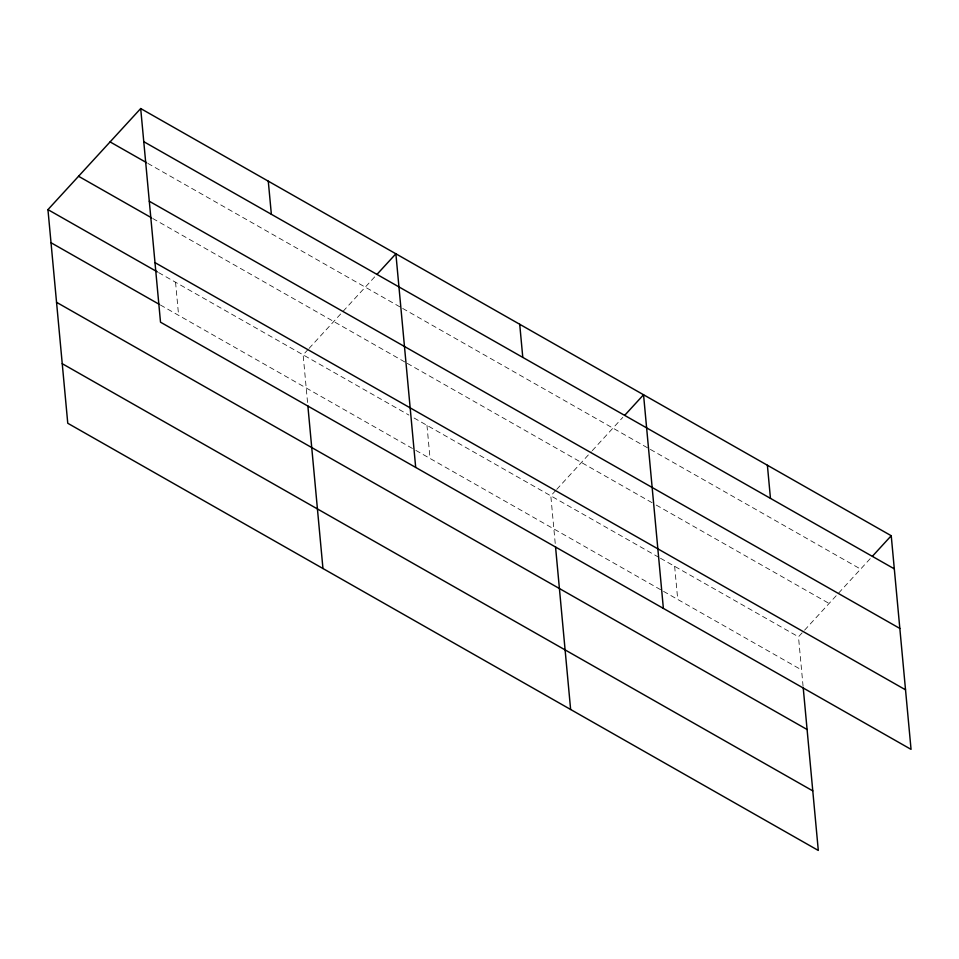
<?xml version="1.0" encoding="UTF-8"?>
<svg xmlns="http://www.w3.org/2000/svg" width="959" height="959" viewBox="0 0 959 959"><rect width="100%" height="100%" fill="white"/><g stroke="black" fill="none" stroke-linecap="round" stroke-linejoin="round"><path stroke-width="0.72" stroke-dasharray="4.79 3.6" d="M308.067 349.484L303.128 354.866L307.731 404.362M309.062 348.405L375.149 276.384M555.752 490.457L550.814 495.839L555.261 543.849M556.735 489.378L591.271 451.749M592.254 450.67L622.823 417.357M803.079 686.308L798.487 636.812L871.491 557.263M147.842 163.39L401.389 307.707M402.684 308.438L649.063 448.68M650.358 449.411L860.631 569.095M152.769 218.508L405.981 362.634M407.263 363.365L654.949 504.338M656.232 505.069L829.091 603.451M158.619 272.608L408.918 415.067M414.072 418.004L659.169 557.515M660.463 558.246L798.487 636.812M160.381 304.986L414.564 449.663M415.858 450.394L662.237 590.624M663.532 591.367L801.556 669.921M674.645 566.325L677.725 599.435M426.971 425.352L430.04 458.474M175.545 282.246L178.614 315.355"/><path stroke-width="1.44" d="M803.222 687.795L818.303 850.453L67.765 423.267L47.95 209.625L140.697 108.547L891.235 535.733L911.05 749.375L160.513 322.188L140.697 108.547M377.115 274.238L395.875 253.799L415.691 467.441M624.8 415.211L643.549 394.772L663.376 608.414M872.474 556.184L891.235 535.733M143.766 141.668L894.303 568.855M110.093 141.908L146.547 162.658M149.292 201.246L899.83 628.433M78.554 176.264L151.462 217.765M154.986 262.622L905.524 689.809M47.95 209.625L157.312 271.865M51.019 242.735L159.086 304.243M56.545 302.313L807.082 729.499M62.239 363.689L812.776 790.875M767.392 465.259L770.461 498.368M555.537 546.822L570.629 709.48M519.718 324.286L522.787 357.395M307.863 405.849L322.955 568.507M268.28 181.179L271.361 214.289"/></g></svg>
